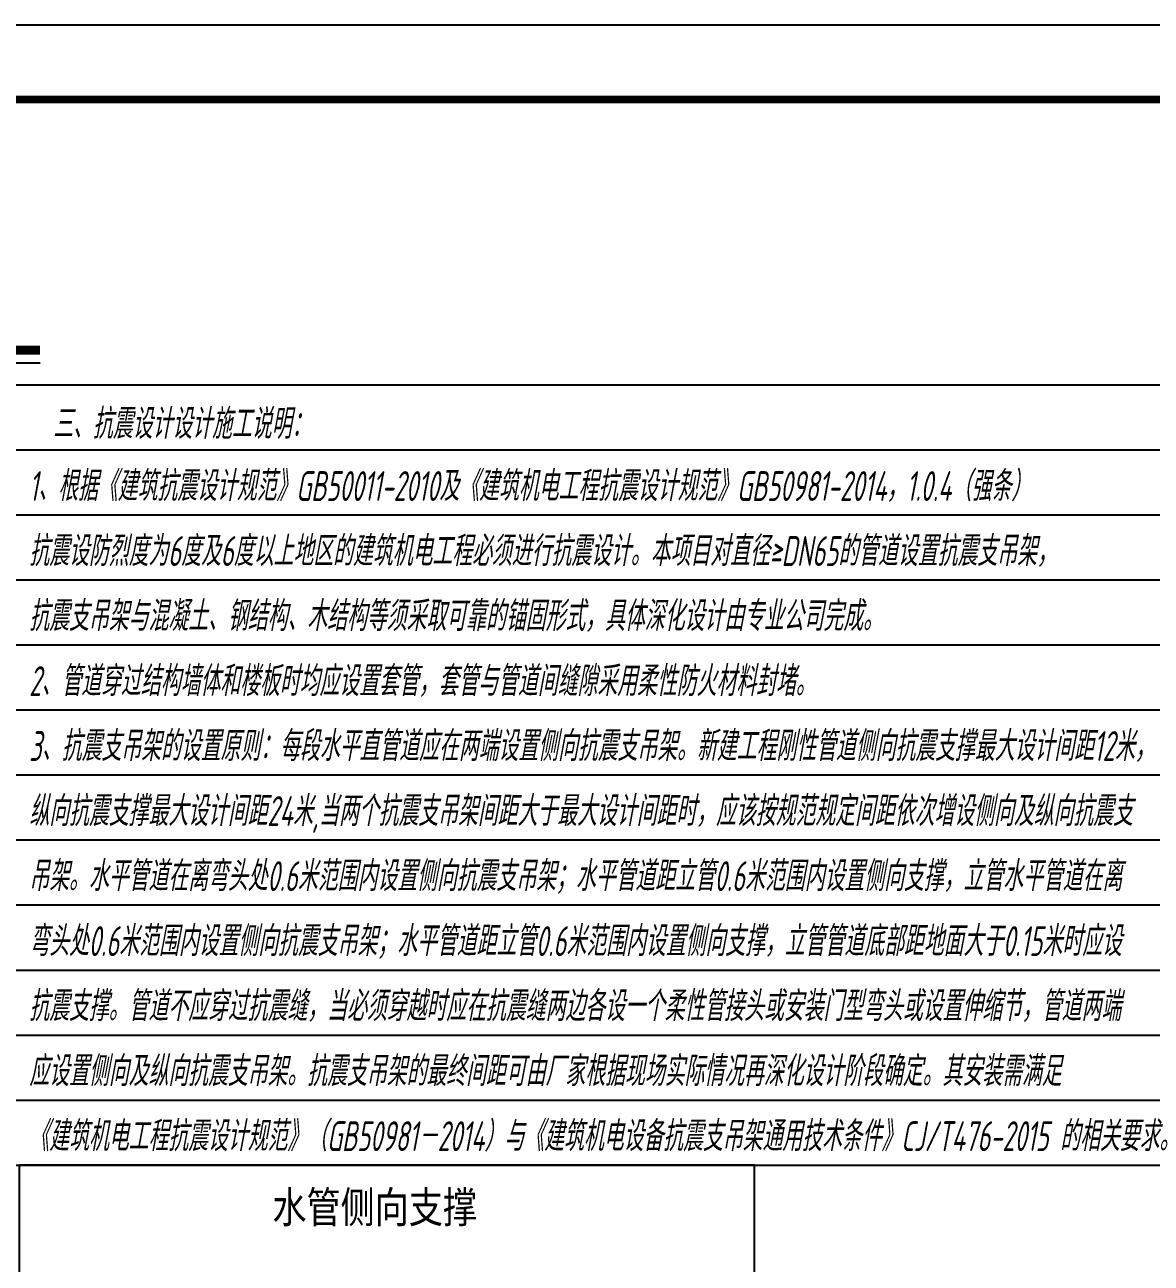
# Model space of a CAD drawing. Extents: x 1169373 to 1354985, y 649019 to 904199.
# Drawn here: x 1272263 to 1287330, y 808848 to 825419 of the extents above; entities that cross this region are included whole.
import ezdxf

# ---------------------------------------------------------------- set-up
doc = ezdxf.new("R2010")
doc.units = 0
doc.header["$LTSCALE"] = 1000
doc.header["$MEASUREMENT"] = 0
for name, color, linetype in [('DIM_SYMB', 3, 'Continuous'), ('TWT_SYMB', 3, 'Continuous'), ('边框线', 143, 'Continuous')]:
    doc.layers.add(name, color=color, linetype=linetype)
doc.styles.add('ATTTXT', font='gbeitc.shx', dxfattribs={"width": 0.7, "bigfont": '0hztxt.shx'})
doc.styles.get("Standard").update_dxf_attribs({"font": 'gbenor.shx', "bigfont": 'gbcbig.shx'})

# ---------------------------------------------------------------- blocks, each defined once
blk = doc.blocks.new('gfhhrryyfd')
at = {"layer": 'DIM_SYMB'}
blk.add_lwpolyline([(3686300, -1739469), (3696128, -1739469), (3696128, -1747620), (3686300, -1747620)], close=True, dxfattribs=at)
at = {"insert": (3689682, -1739825), "char_height": 418.18, "attachment_point": 1}
blk.add_mtext('{\\fSimHei|b0|i0|c134|p2;\\W0.8;\\C7;水管侧向支撑}', dxfattribs=at)

msp = doc.modelspace()

# ---------------------------------------------------------------- linework, layer by layer
at = {"color": 0}
for p, q in [((1238605, 820600), (1288253, 820600)), ((1238605, 820600), (1288253, 820600)), ((1238605, 819730), (1288253, 819730)), ((1238605, 819730), (1288253, 819730)), ((1238605, 818861), (1288253, 818861)), ((1238605, 818861), (1288253, 818861)), ((1238605, 817991), (1288253, 817991)), ((1238605, 817991), (1288253, 817991)), ((1238605, 817121), (1288253, 817121)), ((1238605, 817121), (1288253, 817121)), ((1238605, 816251), (1288253, 816251)), ((1238605, 816251), (1288253, 816251)), ((1238605, 815381), (1288253, 815381)), ((1238605, 815381), (1288253, 815381)), ((1238605, 814511), (1288253, 814511)), ((1238605, 814511), (1288253, 814511)), ((1238605, 813641), (1288253, 813641)), ((1238605, 813641), (1288253, 813641)), ((1238605, 812771), (1288253, 812771)), ((1238605, 812771), (1288253, 812771)), ((1238605, 811901), (1288253, 811901)), ((1238605, 811901), (1288253, 811901)), ((1238605, 811031), (1288253, 811031)), ((1238605, 811031), (1288253, 811031)), ((1238605, 810161), (1288253, 810161)), ((1238605, 810161), (1288253, 810161))]:
    msp.add_line(p, q, dxfattribs=at)
at = {"color": 3}
msp.add_lwpolyline([(1236105, 783419), (1236105, 825419), (1295505, 825419), (1295505, 783419)], close=True, dxfattribs=at)
at = {"const_width": 100}
msp.add_lwpolyline([(1238605, 784419), (1294505, 784419), (1294505, 824419), (1238605, 824419)], close=True, dxfattribs=at)
at = {"layer": '边框线', "color": 0, "const_width": 120}
msp.add_lwpolyline([(1254977, 821064), (1272468, 821064)], dxfattribs=at)
at = {"layer": '边框线', "color": 0}
msp.add_lwpolyline([(1254977, 820896), (1272468, 820896)], dxfattribs=at)

# ---------------------------------------------------------------- block references
at = {"lineweight": -3, "xscale": 0.9999959487468004, "yscale": 0.999995949678123, "zscale": 0.9999959495959999}
msp.add_blockref('gfhhrryyfd', (-2414092, 2549624), dxfattribs=at)

# ---------------------------------------------------------------- texts
at = {"layer": 'TWT_SYMB', "color": 3, "style": 'ATTTXT', "width": 0.7}
msp.add_text('三、抗震设计设计施工说明：', height=399.27, dxfattribs=at).set_placement((1272639, 819880))
at = {"layer": 'TWT_SYMB', "color": 2, "style": 'ATTTXT', "width": 0.7}
for s, p in [('1、根据《建筑抗震设计规范》GB50011-2010及《建筑机电工程抗震设计规范》GB50981-2014，1.0.4（强条）', (1272320, 819047)), ('抗震设防烈度为6度及6度以上地区的建筑机电工程必须进行抗震设计。本项目对直径≥DN65的管道设置抗震支吊架，', (1272320, 818177)), ('抗震支吊架与混凝土、钢结构、木结构等须采取可靠的锚固形式，具体深化设计由专业公司完成。', (1272320, 817307)), ('2、管道穿过结构墙体和楼板时均应设置套管，套管与管道间缝隙采用柔性防火材料封堵。', (1272320, 816437)), ('3、抗震支吊架的设置原则：每段水平直管道应在两端设置侧向抗震支吊架。新建工程刚性管道侧向抗震支撑最大设计间距12米，', (1272320, 815568)), ('纵向抗震支撑最大设计间距24米,当两个抗震支吊架间距大于最大设计间距时，应该按规范规定间距依次增设侧向及纵向抗震支', (1272320, 814698)), ('吊架。水平管道在离弯头处0.6米范围内设置侧向抗震支吊架；水平管道距立管0.6米范围内设置侧向支撑，立管水平管道在离', (1272320, 813828)), ('弯头处0.6米范围内设置侧向抗震支吊架；水平管道距立管0.6米范围内设置侧向支撑，立管管道底部距地面大于0.15米时应设', (1272320, 812958)), ('抗震支撑。管道不应穿过抗震缝，当必须穿越时应在抗震缝两边各设一个柔性管接头或安装门型弯头或设置伸缩节，管道两端', (1272320, 812088)), ('应设置侧向及纵向抗震支吊架。抗震支吊架的最终间距可由厂家根据现场实际情况再深化设计阶段确定。其安装需满足', (1272320, 811218)), ('《建筑机电工程抗震设计规范》（GB50981－2014）与《建筑机电设备抗震支吊架通用技术条件》CJ/T476-2015 的相关要求。', (1272320, 810348))]:
    msp.add_text(s, height=399.27, dxfattribs=at).set_placement(p)

doc.saveas('drawing.dxf')
